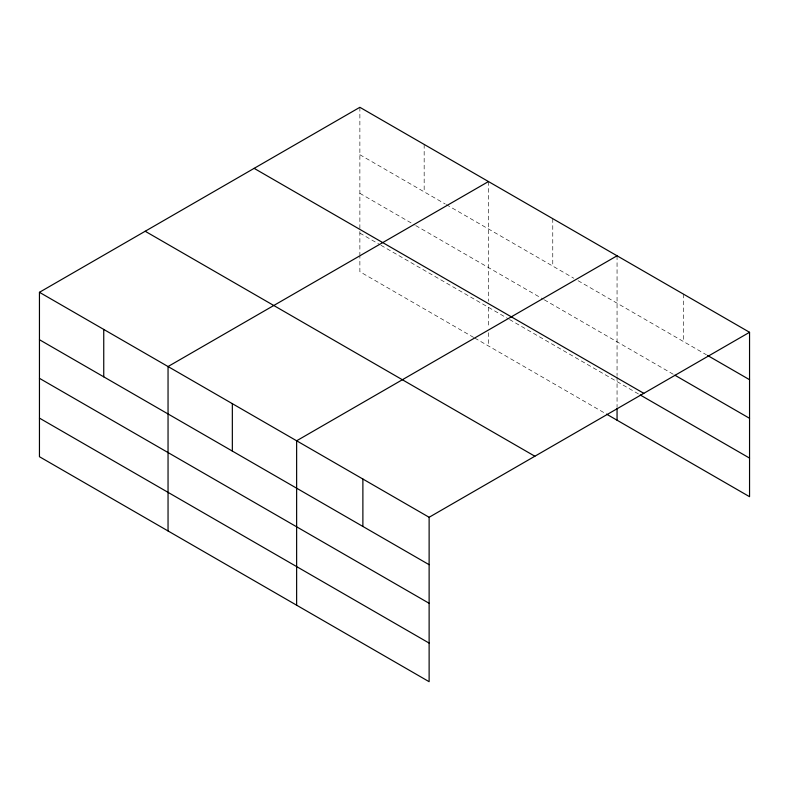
<?xml version="1.0" encoding="UTF-8"?>
<svg xmlns="http://www.w3.org/2000/svg" width="789" height="789" viewBox="0 0 789 789"><rect width="100%" height="100%" fill="white"/><g stroke="black" fill="none" stroke-linecap="round" stroke-linejoin="round"><path stroke-width="0.59" stroke-dasharray="3.94 2.96" d="M359.873 154.723L445.252 204.016M446.308 204.617L573.84 278.261M578.061 280.687L706.441 354.803M359.873 193.335L414.689 224.973M415.734 225.585L543.276 299.218M544.331 299.83L673.845 374.597M359.873 233.11L379.903 244.679M380.959 245.28L508.491 318.914M509.546 319.525L639.139 394.342M473.706 337.445L359.873 271.722L359.873 256.04M474.761 338.057L605.469 413.515M683.304 294.041L683.304 341.45M617.057 255.794L617.057 375.574M617.057 376.777L617.057 406.937M552.764 218.671L552.764 266.08M488.47 181.549L488.47 301.329M488.47 307.355L488.47 327.869M488.47 332.692L488.47 345.967M424.166 144.426L424.166 191.845M359.873 107.304L359.873 254.827"/><path stroke-width="1.18" d="M39.45 292.305L429.127 517.278L429.127 681.696L39.45 456.713L39.45 292.305L359.873 107.304L749.55 332.287L749.55 496.695L606.524 414.126M488.47 181.549L168.047 366.54L168.047 530.958M617.057 255.794L296.634 440.785L296.634 605.202M429.127 517.278L749.55 332.287M707.486 355.415L749.55 379.696M674.891 375.209L749.55 418.308M254.137 168.353L643.814 393.326M640.195 394.954L749.55 458.093M145.186 231.256L534.863 456.229M39.45 339.714L429.127 564.697M39.45 378.326L429.127 603.299M39.45 418.111L429.127 643.084M617.057 408.14L617.057 420.212M362.881 479.031L362.881 526.45M232.341 403.662L232.341 451.081M103.744 329.417L103.744 376.836"/></g></svg>
